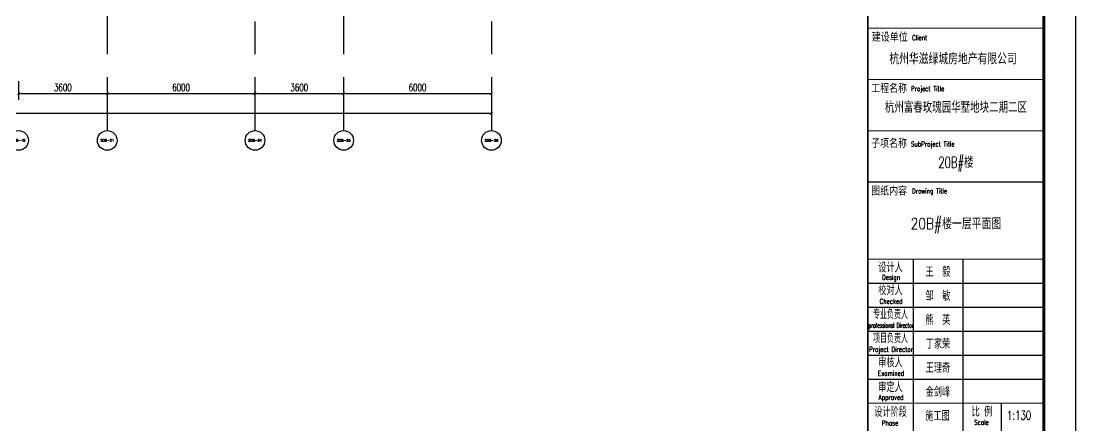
# Model space of a CAD drawing. Extents: x 296441 to 853063, y 459050 to 1117990.
# Drawn here: x 649002 to 691829, y 701155 to 717579 of the extents above; entities that cross this region are included whole.
import ezdxf
from ezdxf.enums import TextEntityAlignment as Align

# ---------------------------------------------------------------- set-up
doc = ezdxf.new("R2010")
doc.units = 0
doc.header["$LTSCALE"] = 1000
doc.linetypes.add('14-GRID$0$CENTER2', pattern=[28.575, 19.05, -3.175, 3.175, -3.175])
for name, color, linetype in [('14-GRID$0$G-GRID', 9, '14-GRID$0$CENTER2'), ('AXIS', 3, 'Continuous'), ('AXIS_TEXT', 7, 'Continuous'), ('G-GRID-IDEN', 4, 'Continuous'), ('G-GRID-TEXT', 33, 'Continuous'), ('PUB_DIM', 3, 'Continuous'), ('ZT1_通用--图框---PM、LM、DY、JD', 150, 'Continuous')]:
    doc.layers.add(name, color=color, linetype=linetype)
doc.styles.add('_TCH_AXIS', font='COMPLEX', dxfattribs={"bigfont": 'GBCBIG'})
doc.styles.add('_TCH_DIM_T3', font='SIMPLEX', dxfattribs={"width": 0.705882, "bigfont": 'GBCBIG'})
doc.styles.add('GOA_04_COMPLEX_1.00', font='complex.shx')
doc.styles.add('ZT_图框1', font='ROMANS', dxfattribs={"width": 0.8, "bigfont": 'CHINESE'})
doc.styles.add('ZT_图框2', font='', dxfattribs={"width": 0.8})
doc.styles.get('ZT_图框2').set_extended_font_data('NSimSun')
doc.dimstyles.new('_TCH_ARCH&&100', dxfattribs={"dimtxt": 297.5, "dimasz": 100, "dimexe": 250, "dimexo": 300, "dimgap": 100, "dimtad": 1, "dimdec": 0, "dimzin": 0, "dimdsep": 46, "dimtxsty": '_TCH_DIM_T3', "dimblk": 'ARCHTICK', "dimcen": 0.09, "dimclrt": 7, "dimazin": 2, "dimtfac": 1, "dimtdec": 0, "dimtix": 1, "dimtmove": 2, "dimatfit": 3, "dimfxl": 0, "dimtolj": 1, "dimtzin": 0, "dimarcsym": 0})

# ---------------------------------------------------------------- blocks, each defined once
blk = doc.blocks.new('_AXISO')
at = {"layer": 'G-GRID-IDEN'}
blk.add_circle((0, 0), 0.5, dxfattribs=at)
at = {"layer": 'G-GRID-TEXT', "style": 'GOA_04_COMPLEX_1.00', "width": 1.041667}
blk.add_attdef('A', text='', height=0.56, dxfattribs=at).set_placement((-0.25, -0.28), (0.25, -0.28), align=Align.FIT)
blk = doc.blocks.new('_ArchTick')
at = {"color": 0, "linetype": 'ByBlock', "const_width": 0.4}
blk.add_lwpolyline([(-0.5, -0.5), (0.5, 0.5)], dxfattribs=at)
blk = doc.blocks.new('*D187')
at = {"layer": 'Defpoints', "color": 0, "transparency": 16777216}
for p in [(608698, 715438), (668098, 715438), (668098, 713838)]:
    blk.add_point(p, dxfattribs=at)
at = {"layer": 'PUB_DIM', "color": 0, "lineweight": -2, "transparency": 16777216}
for p, q in [((608698, 715138), (608698, 713588)), ((668098, 715138), (668098, 713588)), ((608698, 713838), (668098, 713838))]:
    blk.add_line(p, q, dxfattribs=at)
at = {"layer": 'PUB_DIM', "color": 0, "lineweight": -2, "transparency": 16777216, "xscale": 100, "yscale": 100, "zscale": 100, "rotation": 180}
blk.add_blockref('_ArchTick', (608698, 713838), dxfattribs=at)
at = {"layer": 'PUB_DIM', "color": 0, "lineweight": -2, "transparency": 16777216, "xscale": 100, "yscale": 100, "zscale": 100}
blk.add_blockref('_ArchTick', (668098, 713838), dxfattribs=at)
at = {"layer": 'PUB_DIM', "color": 7, "transparency": 16777216, "insert": (638398, 714087), "char_height": 297.5, "attachment_point": 5, "style": '_TCH_DIM_T3'}
blk.add_mtext('\\A1;59400', dxfattribs=at)
blk = doc.blocks.new('*D196')
at = {"layer": 'Defpoints', "color": 0, "transparency": 16777216}
for p in [(648898, 715438), (652498, 715438), (652498, 714638)]:
    blk.add_point(p, dxfattribs=at)
at = {"layer": 'PUB_DIM', "color": 0, "lineweight": -2, "transparency": 16777216}
for p, q in [((648898, 715138), (648898, 714388)), ((652498, 715138), (652498, 714388)), ((648898, 714638), (652498, 714638))]:
    blk.add_line(p, q, dxfattribs=at)
at = {"layer": 'PUB_DIM', "color": 0, "lineweight": -2, "transparency": 16777216, "xscale": 100, "yscale": 100, "zscale": 100, "rotation": 180}
blk.add_blockref('_ArchTick', (648898, 714638), dxfattribs=at)
at = {"layer": 'PUB_DIM', "color": 0, "lineweight": -2, "transparency": 16777216, "xscale": 100, "yscale": 100, "zscale": 100}
blk.add_blockref('_ArchTick', (652498, 714638), dxfattribs=at)
at = {"layer": 'PUB_DIM', "color": 7, "transparency": 16777216, "insert": (650698, 714887), "char_height": 297.5, "attachment_point": 5, "style": '_TCH_DIM_T3'}
blk.add_mtext('\\A1;3600', dxfattribs=at)
blk = doc.blocks.new('*D197')
at = {"layer": 'Defpoints', "color": 0, "transparency": 16777216}
for p in [(652498, 715438), (658498, 715438), (658498, 714638)]:
    blk.add_point(p, dxfattribs=at)
at = {"layer": 'PUB_DIM', "color": 0, "lineweight": -2, "transparency": 16777216}
for p, q in [((652498, 715138), (652498, 714388)), ((658498, 715138), (658498, 714388)), ((652498, 714638), (658498, 714638))]:
    blk.add_line(p, q, dxfattribs=at)
at = {"layer": 'PUB_DIM', "color": 0, "lineweight": -2, "transparency": 16777216, "xscale": 100, "yscale": 100, "zscale": 100, "rotation": 180}
blk.add_blockref('_ArchTick', (652498, 714638), dxfattribs=at)
at = {"layer": 'PUB_DIM', "color": 0, "lineweight": -2, "transparency": 16777216, "xscale": 100, "yscale": 100, "zscale": 100}
blk.add_blockref('_ArchTick', (658498, 714638), dxfattribs=at)
at = {"layer": 'PUB_DIM', "color": 7, "transparency": 16777216, "insert": (655498, 714887), "char_height": 297.5, "attachment_point": 5, "style": '_TCH_DIM_T3'}
blk.add_mtext('\\A1;6000', dxfattribs=at)
blk = doc.blocks.new('*D198')
at = {"layer": 'Defpoints', "color": 0, "transparency": 16777216}
for p in [(658498, 715438), (662098, 715438), (662098, 714638)]:
    blk.add_point(p, dxfattribs=at)
at = {"layer": 'PUB_DIM', "color": 0, "lineweight": -2, "transparency": 16777216}
for p, q in [((658498, 715138), (658498, 714388)), ((662098, 715138), (662098, 714388)), ((658498, 714638), (662098, 714638))]:
    blk.add_line(p, q, dxfattribs=at)
at = {"layer": 'PUB_DIM', "color": 0, "lineweight": -2, "transparency": 16777216, "xscale": 100, "yscale": 100, "zscale": 100, "rotation": 180}
blk.add_blockref('_ArchTick', (658498, 714638), dxfattribs=at)
at = {"layer": 'PUB_DIM', "color": 0, "lineweight": -2, "transparency": 16777216, "xscale": 100, "yscale": 100, "zscale": 100}
blk.add_blockref('_ArchTick', (662098, 714638), dxfattribs=at)
at = {"layer": 'PUB_DIM', "color": 7, "transparency": 16777216, "insert": (660298, 714887), "char_height": 297.5, "attachment_point": 5, "style": '_TCH_DIM_T3'}
blk.add_mtext('\\A1;3600', dxfattribs=at)
blk = doc.blocks.new('*D199')
at = {"layer": 'Defpoints', "color": 0, "transparency": 16777216}
for p in [(662098, 715438), (668098, 715438), (668098, 714638)]:
    blk.add_point(p, dxfattribs=at)
at = {"layer": 'PUB_DIM', "color": 0, "lineweight": -2, "transparency": 16777216}
for p, q in [((662098, 715138), (662098, 714388)), ((668098, 715138), (668098, 714388)), ((662098, 714638), (668098, 714638))]:
    blk.add_line(p, q, dxfattribs=at)
at = {"layer": 'PUB_DIM', "color": 0, "lineweight": -2, "transparency": 16777216, "xscale": 100, "yscale": 100, "zscale": 100, "rotation": 180}
blk.add_blockref('_ArchTick', (662098, 714638), dxfattribs=at)
at = {"layer": 'PUB_DIM', "color": 0, "lineweight": -2, "transparency": 16777216, "xscale": 100, "yscale": 100, "zscale": 100}
blk.add_blockref('_ArchTick', (668098, 714638), dxfattribs=at)
at = {"layer": 'PUB_DIM', "color": 7, "transparency": 16777216, "insert": (665098, 714887), "char_height": 297.5, "attachment_point": 5, "style": '_TCH_DIM_T3'}
blk.add_mtext('\\A1;6000', dxfattribs=at)
blk = doc.blocks.new('ZT_A1标准图框')
for p, q in [((790.17, -461.62), (790.17, -506.58)), ((805.66, -461.62), (805.66, -506.58)), ((776.05, -469.11), (831, -469.11)), ((776.05, -476.61), (831, -476.61)), ((776.05, -484.1), (831, -484.1)), ((776.05, -491.59), (831, -491.59)), ((776.05, -499.08), (831, -499.08)), ((790.17, -506.58), (790.17, -529.05)), ((805.66, -506.58), (805.66, -521.56)), ((817.64, -506.58), (817.64, -521.56))]:
    blk.add_line(p, q)
blk.add_lwpolyline([(0, -594), (841, -594), (841, 0), (0, 0)], close=True)
at = {"const_width": 1}
blk.add_lwpolyline([(25, -584), (831, -584), (831, -10), (25, -10)], close=True, dxfattribs=at)
for points, const_width in [([(776.05, -10), (776.05, -584)], 0.5), ([(776.05, -389.53), (831, -389.53)], 0.35), ([(776.05, -405.53), (831, -405.53)], 0.35), ([(776.05, -421.53), (831, -421.53)], 0.35), ([(776.05, -437.53), (831, -437.53)], 0.35), ([(776.05, -461.62), (831, -461.62)], 0.35), ([(776.05, -506.58), (831, -506.58)], 0.35)]:
    blk.add_lwpolyline(points, dxfattribs=dict(const_width=const_width))
for s, height, style, width, p in [('建设单位', 2.5, 'ZT_图框2', 0.8, (782.85, -393.47)), ('Client', 1.5, 'ZT_图框1', 0.7, (792.19, -393.25)), ('工程名称', 2.5, 'ZT_图框2', 0.8, (782.65, -409.47)), ('Project Title', 1.5, 'ZT_图框1', 0.7, (794.69, -409.14)), ('子项名称', 2.5, 'ZT_图框2', 0.8, (782.65, -426.62)), ('SubProject Title', 1.5, 'ZT_图框1', 0.7, (796.29, -426.44)), ('图纸内容', 2.5, 'ZT_图框2', 0.8, (782.66, -441.47)), ('Drawing Title', 1.5, 'ZT_图框1', 0.7, (795.3, -441.07)), ('设计人', 2.8, 'ZT_图框1', 0.7, (783.1, -465.71)), ('Design', 1.5, 'ZT_图框1', 0.7, (783.27, -468.04)), ('校对人', 2.8, 'ZT_图框1', 0.7, (783.1, -472.83)), ('Checked', 1.5, 'ZT_图框1', 0.7, (783.27, -475.53)), ('专业负责人', 2.8, 'ZT_图框1', 0.6, (783.1, -480.32)), ('professional Director', 1.5, 'ZT_图框1', 0.55, (783.27, -483.03)), ('项目负责人', 2.8, 'ZT_图框1', 0.6, (783.1, -487.81)), ('Project Director', 1.5, 'ZT_图框1', 0.7, (783.27, -490.52)), ('审核人', 2.8, 'ZT_图框1', 0.7, (783.1, -495.38)), ('Examined', 1.5, 'ZT_图框1', 0.7, (783.27, -498.01)), ('审定人', 2.8, 'ZT_图框1', 0.7, (783.1, -503.09)), ('Approved', 1.5, 'ZT_图框1', 0.7, (783.27, -505.5)), ('设计阶段', 2.8, 'ZT_图框1', 0.7, (783.1, -510.82)), ('比 例', 2.8, 'ZT_图框1', 0.7, (811.67, -510.72)), ('Phase', 1.5, 'ZT_图框1', 0.7, (782.93, -513.53)), ('Scale', 1.5, 'ZT_图框1', 0.7, (811.5, -513.31))]:
    blk.add_text(s, height=height, dxfattribs=dict(style=style, width=width)).set_placement(p, align=Align.CENTER)
at = {"color": 190, "style": 'ZT_图框1', "width": 0.7}
for s, height, p in [('杭州华滋绿城房地产有限公司 ', 3.5, (803.47, -398.88)), ('王  毅', 2.8, (797.91, -465.37)), ('邹  敏', 2.8, (797.91, -472.86)), ('熊  英', 2.8, (797.91, -480.35)), ('丁家荣', 2.8, (797.91, -487.85)), ('王理奇', 2.8, (797.91, -495.34)), ('金剑峰', 2.8, (797.91, -502.83)), ('施工图', 2.8, (797.78, -510.3))]:
    blk.add_text(s, height=height, dxfattribs=at).set_placement(p, align=Align.MIDDLE)
at = {"color": 190, "ltscale": 0.3, "style": 'ZT_图框1', "width": 0.65}
blk.add_text('杭州富春玫瑰园华墅地块二期二区', height=3.5, dxfattribs=at).set_placement((803.53, -414.01), align=Align.MIDDLE)
at = {"color": 70, "ltscale": 0.3, "style": 'ZT_图框1', "flags": 8}
for tag, width, p in [('子项名称', 0.65, (803.53, -431.64)), ('图名', 0.8, (803.53, -450.79))]:
    blk.add_attdef(tag, text='', height=3.5, dxfattribs=dict(at, width=width)).set_placement(p, align=Align.MIDDLE)
at = {"color": 70, "style": 'ZT_图框1', "width": 0.7, "flags": 8}
for tag, p in [('比例', (823.26, -510.32)), ('版本', (823.22, -517.8)), ('图号', (809.52, -525.31))]:
    blk.add_attdef(tag, text='', height=2.8, dxfattribs=at).set_placement(p, align=Align.MIDDLE)

msp = doc.modelspace()

# ---------------------------------------------------------------- linework, layer by layer
at = {"layer": '14-GRID$0$G-GRID', "color": 8, "ltscale": 0.1}
for p, q in [((658498.5, 748996.4), (658498.5, 716237.9)), ((668098.5, 748996.4), (668098.5, 716237.9)), ((652498.5, 729312.6), (652498.5, 716237.9)), ((662098.5, 729312.6), (662098.5, 716237.9))]:
    msp.add_line(p, q, dxfattribs=at)
at = {"layer": 'AXIS'}
for p, q in [((652498.5, 715298.9), (652498.5, 713137.9)), ((658498.5, 715298.9), (658498.5, 713137.9)), ((662098.5, 715298.9), (662098.5, 713137.9)), ((668098.5, 715298.9), (668098.5, 713137.9))]:
    msp.add_line(p, q, dxfattribs=at)

# ---------------------------------------------------------------- block references
ref = msp.add_blockref('_AXISO', (648898.5, 712737.9), dxfattribs=dict(at, xscale=800, yscale=800, zscale=800))
ref.add_attrib('A', '20B-19', dxfattribs={"layer": 'AXIS_TEXT', "height": 98.93, "style": '_TCH_AXIS'}).set_placement((648622.9, 712688.5), (649174.1, 712688.5), align=Align.FIT)
ref = msp.add_blockref('_AXISO', (652498.5, 712737.9), dxfattribs=dict(at, xscale=800, yscale=800, zscale=800))
ref.add_attrib('A', '20B-21', dxfattribs={"layer": 'AXIS_TEXT', "height": 98.93, "style": '_TCH_AXIS'}).set_placement((652222.9, 712688.5), (652774.1, 712688.5), align=Align.FIT)
ref = msp.add_blockref('_AXISO', (658498.5, 712737.9), dxfattribs=dict(at, xscale=800, yscale=800, zscale=800))
ref.add_attrib('A', '20B-24', dxfattribs={"layer": 'AXIS_TEXT', "height": 93.51, "style": '_TCH_AXIS'}).set_placement((658222.4, 712691.2), (658774.5, 712691.2), align=Align.FIT)
ref = msp.add_blockref('_AXISO', (662098.5, 712737.9), dxfattribs=dict(at, xscale=800, yscale=800, zscale=800))
ref.add_attrib('A', '20B-26', dxfattribs={"layer": 'AXIS_TEXT', "height": 95, "style": '_TCH_AXIS'}).set_placement((661822.5, 712690.4), (662374.4, 712690.4), align=Align.FIT)
ref = msp.add_blockref('_AXISO', (668098.5, 712737.9), dxfattribs=dict(at, xscale=800, yscale=800, zscale=800))
ref.add_attrib('A', '20B-29', dxfattribs={"layer": 'AXIS_TEXT', "height": 95, "style": '_TCH_AXIS'}).set_placement((667822.5, 712690.4), (668374.4, 712690.4), align=Align.FIT)
at = {"layer": 'ZT1_通用--图框---PM、LM、DY、JD', "ltscale": 10}
ref = msp.add_blockref('ZT_A1标准图框', (582499.1, 767930), dxfattribs=dict(at, xscale=130, yscale=130, zscale=130))
ref.add_attrib('比例', '1:130', dxfattribs={"layer": '0', "color": 70, "height": 364, "style": 'ZT_图框1', "width": 0.7}).set_placement((689522.6, 701588), align=Align.MIDDLE)
ref.add_attrib('图名', '20B#楼一层平面图', dxfattribs={"layer": '0', "color": 70, "ltscale": 0.3, "height": 455, "style": 'ZT_图框1', "width": 0.8}).set_placement((686957.7, 709327.1), align=Align.MIDDLE)
ref.add_attrib('子项名称', '20B#楼', dxfattribs={"layer": '0', "color": 70, "ltscale": 0.3, "height": 455, "style": 'ZT_图框1', "width": 0.65}).set_placement((686957.7, 711816.8), align=Align.MIDDLE)

# ---------------------------------------------------------------- dimensions: what is measured, and where the dimension line sits
at = {"layer": 'PUB_DIM'}
for p1, p2, distance, picture, middle in [((608698.5, 715437.9), (668098.5, 715437.9), -1600, '*D187', (638398.5, 714086.7)), ((648898.5, 715437.9), (652498.5, 715437.9), -800, '*D196', (650698.5, 714886.7)), ((652498.5, 715437.9), (658498.5, 715437.9), -800, '*D197', (655498.5, 714886.7)), ((658498.5, 715437.9), (662098.5, 715437.9), -800, '*D198', (660298.5, 714886.7)), ((662098.5, 715437.9), (668098.5, 715437.9), -800, '*D199', (665098.5, 714886.7))]:
    dim = msp.add_aligned_dim(p1=p1, p2=p2, distance=distance, dimstyle='_TCH_ARCH&&100', dxfattribs=at)
    dim.commit()
    dim.dimension.update_dxf_attribs({"geometry": picture, "text_midpoint": middle})

doc.saveas('drawing.dxf')
